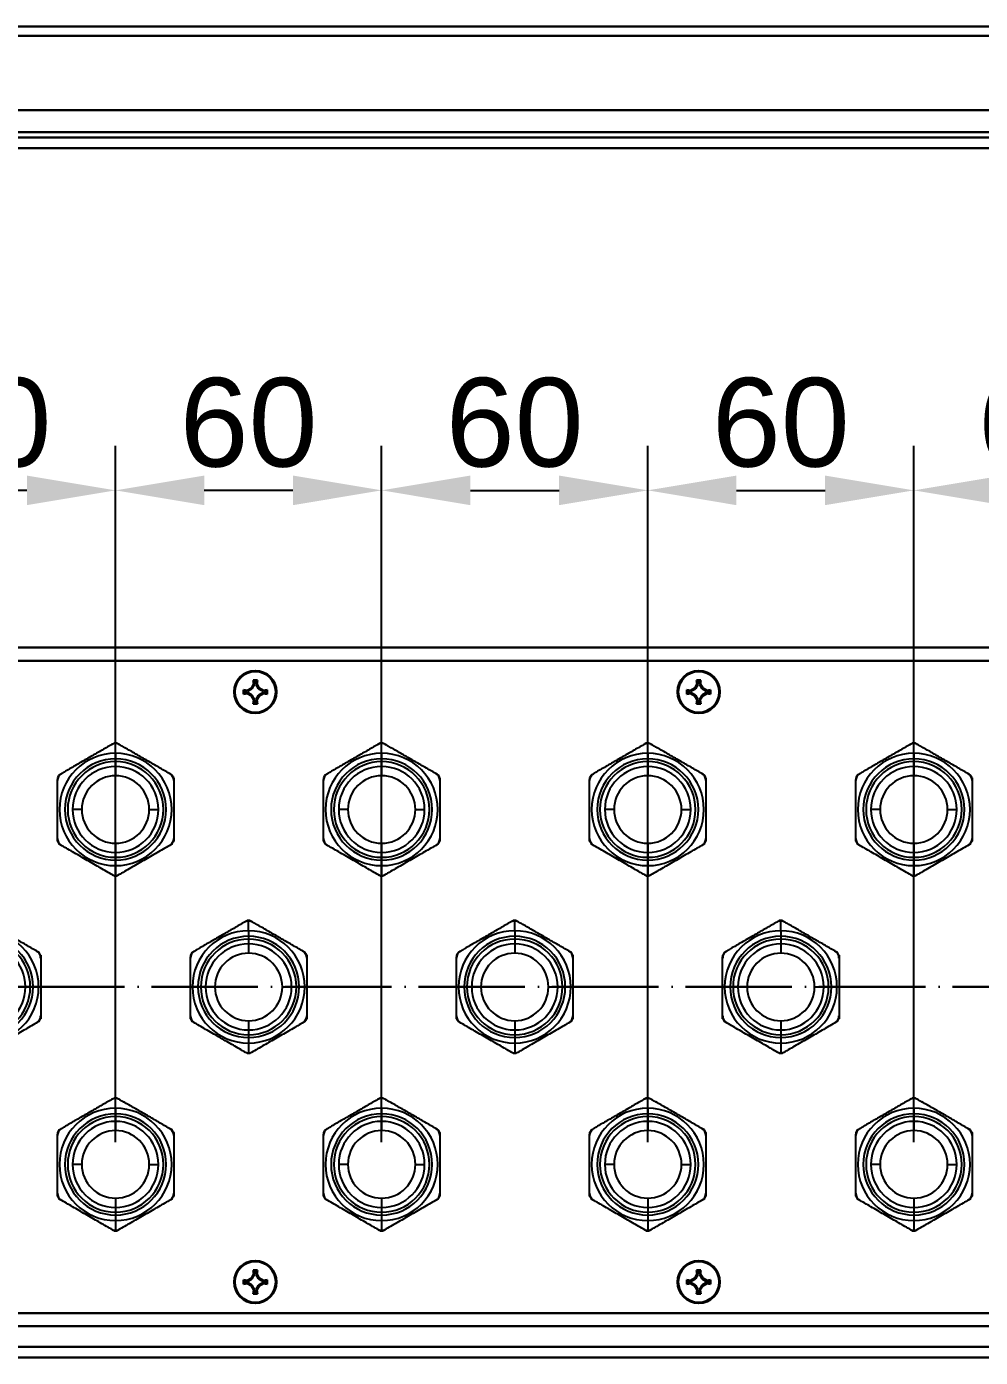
# Model space of a CAD drawing. Header units: millimetres. Extents: x 0 to 53000, y -591 to 24400.
# Drawn here: x 21021.9 to 21236.9, y 1923 to 2223 of the extents above; entities that cross this region are included whole.
import ezdxf

# ---------------------------------------------------------------- set-up
doc = ezdxf.new("R2010")
doc.units = ezdxf.units.MM
doc.linetypes.add('ACAD_ISO04W100', pattern=[30, 24, -3, 0, -3])
for name, color, linetype in [('MAIN-1', 7, 'Continuous'), ('MAIN-2', 7, 'Continuous'), ('размеры', 3, 'Continuous')]:
    doc.layers.add(name, color=color, linetype=linetype)
doc.layers.add('Осевые центральные', color=5, linetype='ACAD_ISO04W100', lineweight=30)
doc.layers.add('Основная', color=7, linetype='Continuous', lineweight=30)
doc.styles.get("Standard").update_dxf_attribs({"font": 'arial.ttf'})
doc.dimstyles.new('ISO2', dxfattribs={"dimtxt": 20, "dimasz": 20, "dimexe": 10, "dimexo": 5, "dimgap": 5, "dimtad": 1, "dimdec": 4, "dimdsep": 46, "dimlunit": 6, "dimtxsty": 'Standard', "dimcen": 20, "dimadec": 0, "dimazin": 0, "dimtfac": 1, "dimtdec": 4, "dimtmove": 0, "dimatfit": 3, "dimfxl": 1, "dimtolj": 1, "dimtzin": 0, "dimarcsym": 0})

# ---------------------------------------------------------------- blocks, each defined once
blk = doc.blocks.new('*U186')
at = {"layer": 'MAIN-1'}
for p, q in [((-5.26, 12.11), (-5.59, 11.92)), ((-4.94, 12.29), (-5.26, 12.11)), ((-4.62, 12.48), (-4.94, 12.29)), ((-4.3, 12.67), (-4.62, 12.48)), ((-3.98, 12.85), (-4.3, 12.67)), ((-3.66, 13.03), (-3.98, 12.85)), ((-3.35, 13.21), (-3.66, 13.03)), ((-3.04, 13.39), (-3.35, 13.21)), ((-2.73, 13.57), (-3.04, 13.39)), ((-2.43, 13.74), (-2.73, 13.57)), ((-2.12, 13.92), (-2.43, 13.74)), ((-1.82, 14.09), (-2.12, 13.92)), ((-1.52, 14.27), (-1.82, 14.09)), ((-1.22, 14.44), (-1.52, 14.27)), ((-0.93, 14.61), (-1.22, 14.44)), ((-0.64, 14.78), (-0.93, 14.61)), ((-0.35, 14.95), (-0.64, 14.78)), ((0, 12.66), (0, 14.95)), ((0, 12.66), (0, 7.61)), ((0.35, 14.95), (0.52, 14.85)), ((0.52, 14.85), (0.69, 14.75)), ((0.69, 14.75), (0.87, 14.65)), ((0.87, 14.65), (1.04, 14.54)), ((1.04, 14.54), (1.22, 14.44)), ((1.22, 14.44), (1.39, 14.34)), ((1.39, 14.34), (1.57, 14.24)), ((1.57, 14.24), (1.61, 14.22)), ((1.61, 14.22), (1.64, 14.2)), ((1.64, 14.2), (1.67, 14.18)), ((1.67, 14.18), (1.7, 14.16)), ((1.7, 14.16), (1.74, 14.14)), ((1.74, 14.14), (1.77, 14.12)), ((1.77, 14.12), (1.8, 14.11)), ((2.1, 13.93), (1.8, 14.11)), ((2.41, 13.75), (2.1, 13.93)), ((2.72, 13.58), (2.41, 13.75)), ((3.03, 13.4), (2.72, 13.58)), ((3.34, 13.22), (3.03, 13.4)), ((3.65, 13.04), (3.34, 13.22)), ((3.97, 12.86), (3.65, 13.04)), ((4.28, 12.67), (3.97, 12.86)), ((4.6, 12.49), (4.28, 12.67)), ((4.92, 12.3), (4.6, 12.49)), ((5.24, 12.12), (4.92, 12.3)), ((5.57, 11.93), (5.24, 12.12)), ((-10.4, 9.14), (-10.71, 8.96)), ((-10.09, 9.32), (-10.4, 9.14)), ((-9.78, 9.5), (-10.09, 9.32)), ((-9.47, 9.68), (-9.78, 9.5)), ((-9.15, 9.86), (-9.47, 9.68)), ((-8.83, 10.05), (-9.15, 9.86)), ((-8.51, 10.23), (-8.83, 10.05)), ((-8.19, 10.41), (-8.51, 10.23)), ((-7.87, 10.6), (-8.19, 10.41)), ((-7.55, 10.79), (-7.87, 10.6)), ((-7.22, 10.97), (-7.55, 10.79)), ((-6.9, 11.16), (-7.22, 10.97)), ((-6.57, 11.35), (-6.9, 11.16)), ((-6.24, 11.54), (-6.57, 11.35)), ((-5.92, 11.73), (-6.24, 11.54)), ((-5.59, 11.92), (-5.92, 11.73)), ((5.89, 11.74), (5.57, 11.93)), ((6.22, 11.56), (5.89, 11.74)), ((6.55, 11.37), (6.22, 11.56)), ((6.87, 11.18), (6.55, 11.37)), ((7.2, 10.99), (6.87, 11.18)), ((7.53, 10.8), (7.2, 10.99)), ((7.85, 10.61), (7.53, 10.8)), ((8.18, 10.42), (7.85, 10.61)), ((8.5, 10.24), (8.18, 10.42)), ((8.82, 10.05), (8.5, 10.24)), ((9.14, 9.87), (8.82, 10.05)), ((9.45, 9.69), (9.14, 9.87)), ((9.77, 9.51), (9.45, 9.69)), ((10.08, 9.33), (9.77, 9.51)), ((10.38, 9.15), (10.08, 9.33)), ((10.69, 8.97), (10.38, 9.15)), ((-13.12, 7.17), (-13.12, 7.12)), ((-13.12, 7.12), (-13.12, 7.06)), ((-13.12, 7.06), (-13.12, 7.01)), ((-13.12, 7.01), (-13.12, 6.95)), ((-13.12, 6.95), (-13.12, 6.9)), ((-13.12, 6.9), (-13.12, 6.84)), ((-13.12, 6.84), (-13.12, 6.78)), ((-13.12, 6.75), (-13.12, 6.78)), ((-13.12, 6.71), (-13.12, 6.75)), ((-13.12, 6.67), (-13.12, 6.71)), ((-13.12, 6.63), (-13.12, 6.67)), ((-13.12, 6.59), (-13.12, 6.63)), ((-13.12, 6.56), (-13.12, 6.59)), ((-13.12, 6.52), (-13.12, 6.56)), ((-13.12, 6.15), (-13.12, 6.52)), ((-13.12, 5.78), (-13.12, 6.15)), ((-12.77, 7.77), (-12.6, 7.87)), ((-12.6, 7.87), (-12.42, 7.97)), ((-12.42, 7.97), (-12.25, 8.07)), ((-12.25, 8.07), (-12.07, 8.17)), ((-12.07, 8.17), (-11.9, 8.28)), ((-11.9, 8.28), (-11.72, 8.38)), ((-11.72, 8.38), (-11.54, 8.48)), ((-11.54, 8.48), (-11.51, 8.5)), ((-11.51, 8.5), (-11.48, 8.52)), ((-11.48, 8.52), (-11.45, 8.54)), ((-11.45, 8.54), (-11.41, 8.56)), ((-11.41, 8.56), (-11.38, 8.58)), ((-11.38, 8.58), (-11.35, 8.59)), ((-11.35, 8.59), (-11.31, 8.61)), ((-11.01, 8.79), (-11.31, 8.61)), ((-10.71, 8.96), (-11.01, 8.79)), ((10.99, 8.8), (10.69, 8.97)), ((11.3, 8.62), (10.99, 8.8)), ((11.6, 8.45), (11.3, 8.62)), ((11.89, 8.28), (11.6, 8.45)), ((12.19, 8.11), (11.89, 8.28)), ((12.48, 7.94), (12.19, 8.11)), ((12.77, 7.77), (12.48, 7.94)), ((13.12, 7.17), (13.12, 6.81)), ((13.12, 6.81), (13.12, 6.44)), ((13.12, 6.44), (13.12, 6.07)), ((13.12, 6.07), (13.12, 5.7)), ((-13.12, 5.4), (-13.12, 5.78)), ((-13.12, 5.02), (-13.12, 5.4)), ((-13.12, 4.64), (-13.12, 5.02)), ((-13.12, 4.25), (-13.12, 4.64)), ((-13.12, 3.86), (-13.12, 4.25)), ((-13.12, 3.47), (-13.12, 3.86)), ((-13.12, 3.08), (-13.12, 3.47)), ((-13.12, 2.68), (-13.12, 3.08)), ((13.12, 5.7), (13.12, 5.32)), ((13.12, 5.32), (13.12, 4.94)), ((13.12, 4.94), (13.12, 4.56)), ((13.12, 4.56), (13.12, 4.17)), ((13.12, 4.17), (13.12, 3.79)), ((13.12, 3.79), (13.12, 3.39)), ((13.12, 3.39), (13.12, 3)), ((13.12, 3), (13.12, 2.6)), ((-13.12, 2.28), (-13.12, 2.68)), ((-13.12, 1.88), (-13.12, 2.28)), ((-13.12, 1.47), (-13.12, 1.88)), ((-13.12, 1.07), (-13.12, 1.47)), ((-13.12, 0.66), (-13.12, 1.07)), ((-13.12, 0.25), (-13.12, 0.66)), ((-13.12, -0.16), (-13.12, 0.25)), ((13.12, 2.6), (13.12, 2.2)), ((13.12, 2.2), (13.12, 1.8)), ((13.12, 1.8), (13.12, 1.39)), ((13.12, 1.39), (13.12, 0.98)), ((13.12, 0.98), (13.12, 0.57)), ((13.12, 0.57), (13.12, 0.16)), ((13.12, 0.16), (13.12, -0.25)), ((-13.12, -0.57), (-13.12, -0.16)), ((-13.12, -0.98), (-13.12, -0.57)), ((-13.12, -1.39), (-13.12, -0.98)), ((-13.12, -1.8), (-13.12, -1.39)), ((-13.12, -2.2), (-13.12, -1.8)), ((-13.12, -2.6), (-13.12, -2.2)), ((-13.12, -3), (-13.12, -2.6)), ((13.12, -0.25), (13.12, -0.66)), ((13.12, -0.66), (13.12, -1.07)), ((13.12, -1.07), (13.12, -1.47)), ((13.12, -1.47), (13.12, -1.88)), ((13.12, -1.88), (13.12, -2.28)), ((13.12, -2.28), (13.12, -2.68)), ((13.12, -2.68), (13.12, -3.08)), ((-13.12, -3.39), (-13.12, -3)), ((-13.12, -3.79), (-13.12, -3.39)), ((-13.12, -4.17), (-13.12, -3.79)), ((-13.12, -4.56), (-13.12, -4.17)), ((-13.12, -4.94), (-13.12, -4.56)), ((-13.12, -5.32), (-13.12, -4.94)), ((-13.12, -5.7), (-13.12, -5.32)), ((-13.12, -6.07), (-13.12, -5.7)), ((13.12, -3.08), (13.12, -3.47)), ((13.12, -3.47), (13.12, -3.86)), ((13.12, -3.86), (13.12, -4.25)), ((13.12, -4.25), (13.12, -4.64)), ((13.12, -4.64), (13.12, -5.02)), ((13.12, -5.02), (13.12, -5.4)), ((13.12, -5.4), (13.12, -5.78)), ((13.12, -5.78), (13.12, -6.15)), ((-13.12, -6.44), (-13.12, -6.07)), ((-13.12, -6.81), (-13.12, -6.44)), ((-13.12, -7.17), (-13.12, -6.81)), ((-12.44, -7.96), (-12.77, -7.77)), ((-12.11, -8.16), (-12.44, -7.96)), ((-11.77, -8.35), (-12.11, -8.16)), ((-11.43, -8.55), (-11.77, -8.35)), ((-11.08, -8.75), (-11.43, -8.55)), ((-10.74, -8.95), (-11.08, -8.75)), ((-10.39, -9.15), (-10.74, -8.95)), ((0, -7.61), (0, -12.66)), ((10.74, -8.95), (10.39, -9.15)), ((11.08, -8.75), (10.74, -8.95)), ((11.43, -8.55), (11.08, -8.75)), ((11.77, -8.35), (11.43, -8.55)), ((12.11, -8.16), (11.77, -8.35)), ((12.44, -7.96), (12.11, -8.16)), ((12.77, -7.77), (12.44, -7.96)), ((13.12, -6.15), (13.12, -6.52)), ((13.12, -6.52), (13.12, -6.56)), ((13.12, -6.56), (13.12, -6.59)), ((13.12, -6.59), (13.12, -6.63)), ((13.12, -6.63), (13.12, -6.67)), ((13.12, -6.67), (13.12, -6.71)), ((13.12, -6.71), (13.12, -6.75)), ((13.12, -6.75), (13.12, -6.78)), ((13.12, -6.78), (13.12, -6.84)), ((13.12, -6.84), (13.12, -6.9)), ((13.12, -6.9), (13.12, -6.95)), ((13.12, -6.95), (13.12, -7.01)), ((13.12, -7.01), (13.12, -7.06)), ((13.12, -7.06), (13.12, -7.12)), ((13.12, -7.12), (13.12, -7.17)), ((-10.03, -9.35), (-10.39, -9.15)), ((-9.68, -9.56), (-10.03, -9.35)), ((-9.32, -9.76), (-9.68, -9.56)), ((-8.96, -9.97), (-9.32, -9.76)), ((-8.6, -10.18), (-8.96, -9.97)), ((-8.23, -10.39), (-8.6, -10.18)), ((-7.86, -10.61), (-8.23, -10.39)), ((-7.49, -10.82), (-7.86, -10.61)), ((-7.12, -11.03), (-7.49, -10.82)), ((-6.75, -11.25), (-7.12, -11.03)), ((-6.37, -11.47), (-6.75, -11.25)), ((-6, -11.68), (-6.37, -11.47)), ((-5.62, -11.9), (-6, -11.68)), ((-5.25, -12.11), (-5.62, -11.9)), ((5.62, -11.9), (5.25, -12.11)), ((6, -11.68), (5.62, -11.9)), ((6.37, -11.47), (6, -11.68)), ((6.75, -11.25), (6.37, -11.47)), ((7.12, -11.03), (6.75, -11.25)), ((7.49, -10.82), (7.12, -11.03)), ((7.86, -10.61), (7.49, -10.82)), ((8.23, -10.39), (7.86, -10.61)), ((8.6, -10.18), (8.23, -10.39)), ((8.96, -9.97), (8.6, -10.18)), ((9.32, -9.76), (8.96, -9.97)), ((9.68, -9.56), (9.32, -9.76)), ((10.03, -9.35), (9.68, -9.56)), ((10.39, -9.15), (10.03, -9.35)), ((-4.89, -12.33), (-5.25, -12.11)), ((-4.52, -12.54), (-4.89, -12.33)), ((-4.16, -12.75), (-4.52, -12.54)), ((-3.8, -12.95), (-4.16, -12.75)), ((-3.44, -13.16), (-3.8, -12.95)), ((-3.08, -13.37), (-3.44, -13.16)), ((-2.73, -13.57), (-3.08, -13.37)), ((-2.38, -13.77), (-2.73, -13.57)), ((-2.03, -13.97), (-2.38, -13.77)), ((-1.69, -14.17), (-2.03, -13.97)), ((-1.35, -14.37), (-1.69, -14.17)), ((-1.01, -14.56), (-1.35, -14.37)), ((-0.68, -14.76), (-1.01, -14.56)), ((-0.35, -14.95), (-0.68, -14.76)), ((0, -12.66), (0, -14.95)), ((0.68, -14.76), (0.35, -14.95)), ((1.01, -14.56), (0.68, -14.76)), ((1.35, -14.37), (1.01, -14.56)), ((1.69, -14.17), (1.35, -14.37)), ((2.03, -13.97), (1.69, -14.17)), ((2.38, -13.77), (2.03, -13.97)), ((2.73, -13.57), (2.38, -13.77)), ((3.08, -13.37), (2.73, -13.57)), ((3.44, -13.16), (3.08, -13.37)), ((3.8, -12.95), (3.44, -13.16)), ((4.16, -12.75), (3.8, -12.95)), ((4.52, -12.54), (4.16, -12.75)), ((4.89, -12.33), (4.52, -12.54)), ((5.25, -12.11), (4.89, -12.33))]:
    blk.add_line(p, q, dxfattribs=at)
for radius, start, end in [(12.66, 90, 270), (14.95, 90, 91.3251), (14.95, 88.6749, 90), (12.66, 270, 90), (14.95, 148.6749, 151.325), (7.61, 90, 180), (7.61, 0, 90), (14.95, 28.675, 31.3251), (7.61, 180, 270), (7.61, 270, 0), (14.95, 208.6749, 211.3251), (14.95, 328.6749, 331.3251), (14.95, 268.6749, 270), (14.95, 270, 271.3251)]:
    blk.add_arc((0, 0), radius, start, end, dxfattribs=at)
at = {"layer": 'MAIN-2'}
for p, q in [((-0.91, 14.62), (-0.91, 14.62)), ((-0.35, 14.95), (-0.35, 14.95)), ((0, 12.66), (0, 12.66)), ((0.35, 14.95), (0.35, 14.95)), ((0.91, 14.62), (0.91, 14.62)), ((0, 11.41), (0, 11.41)), ((0, 10.78), (0, 10.78)), ((0, 9.69), (0, 9.69)), ((-13.12, 7.17), (-13.12, 7.17)), ((-13.12, 6.52), (-13.12, 6.52)), ((-12.77, 7.77), (-12.77, 7.77)), ((-12.2, 8.1), (-12.2, 8.1)), ((12.2, 8.1), (12.2, 8.1)), ((12.77, 7.77), (12.77, 7.77)), ((13.12, 7.17), (13.12, 7.17)), ((13.12, 6.52), (13.12, 6.52)), ((-7.61, 0), (-9.69, 0)), ((7.61, 0), (9.69, 0)), ((-13.12, -6.52), (-13.12, -6.52)), ((-13.12, -7.17), (-13.12, -7.17)), ((-12.77, -7.77), (-12.77, -7.77)), ((-12.2, -8.1), (-12.2, -8.1)), ((12.2, -8.1), (12.2, -8.1)), ((12.77, -7.77), (12.77, -7.77)), ((13.12, -6.52), (13.12, -6.52)), ((13.12, -7.17), (13.12, -7.17)), ((0, -9.69), (0, -9.69)), ((0, -10.78), (0, -10.78)), ((0, -11.41), (0, -11.41)), ((-0.91, -14.62), (-0.91, -14.62)), ((-0.35, -14.95), (-0.35, -14.95)), ((0, -12.66), (0, -12.66)), ((0.35, -14.95), (0.35, -14.95)), ((0.91, -14.62), (0.91, -14.62))]:
    blk.add_line(p, q, dxfattribs=at)
for centre, radius, start, end in [((0, 13.04), 1.82, 90, 120), ((0, 13.04), 1.82, 60, 90), ((0, 0), 11.41, 90, 270), ((0, 0), 10.78, 90, 270), ((0, 0), 9.69, 90, 180), ((0, 0), 11.41, 270, 90), ((0, 0), 10.78, 270, 90), ((0, 0), 9.69, 0, 90), ((-11.29, 6.52), 1.82, 120, 180), ((11.29, 6.52), 1.82, 0, 60), ((0, 0), 9.69, 180, 270), ((0, 0), 9.69, 270, 0), ((-11.29, -6.52), 1.82, 180, 240), ((11.29, -6.52), 1.82, 300, 0), ((0, -13.04), 1.82, 240, 270), ((0, -13.04), 1.82, 270, 300)]:
    blk.add_arc(centre, radius, start, end, dxfattribs=at)
blk = doc.blocks.new('*U185')
at = {"layer": 'Основная', "color": 0, "linetype": 'ByBlock', "lineweight": -2, "transparency": 16777216}
for p in [(180, 80), (240, 80), (300, 80), (360, 80), (180, 0), (240, 0), (300, 0), (360, 0)]:
    blk.add_blockref('*U186', p, dxfattribs=at)
blk = doc.blocks.new('*D198')
at = {"layer": 'Defpoints', "color": 0, "transparency": 16777216}
for p in [(21161.91, 2118.44), (21101.91, 1966.5), (21161.91, 1966.5)]:
    blk.add_point(p, dxfattribs=at)
at = {"layer": 'размеры', "color": 0, "lineweight": -2, "transparency": 16777216}
for p, q in [((21101.91, 1971.5), (21101.91, 2128.44)), ((21161.91, 1971.5), (21161.91, 2128.44)), ((21121.91, 2118.44), (21141.91, 2118.44))]:
    blk.add_line(p, q, dxfattribs=at)
at = {"layer": 'размеры', "color": 0, "transparency": 16777216}
for points in [[(21121.91, 2121.77), (21121.91, 2115.1), (21101.91, 2118.44)], [(21141.91, 2121.77), (21141.91, 2115.1), (21161.91, 2118.44)]]:
    blk.add_solid(points, dxfattribs=at)
at = {"layer": 'размеры', "color": 0, "transparency": 16777216, "insert": (21131.91, 2133.65), "char_height": 20, "attachment_point": 5}
blk.add_mtext('\\A1;60', dxfattribs=at)
blk = doc.blocks.new('*D244')
at = {"layer": 'Defpoints', "color": 0, "transparency": 16777216}
for p in [(21041.91, 2118.44), (21041.91, 1966.5), (21101.91, 1966.5)]:
    blk.add_point(p, dxfattribs=at)
at = {"layer": 'размеры', "color": 0, "lineweight": -2, "transparency": 16777216}
for p, q in [((21041.91, 1971.5), (21041.91, 2128.44)), ((21101.91, 1971.5), (21101.91, 2128.44)), ((21081.91, 2118.44), (21061.91, 2118.44))]:
    blk.add_line(p, q, dxfattribs=at)
at = {"layer": 'размеры', "color": 0, "transparency": 16777216}
for points in [[(21061.91, 2121.77), (21061.91, 2115.1), (21041.91, 2118.44)], [(21081.91, 2121.77), (21081.91, 2115.1), (21101.91, 2118.44)]]:
    blk.add_solid(points, dxfattribs=at)
at = {"layer": 'размеры', "color": 0, "transparency": 16777216, "insert": (21071.91, 2133.65), "char_height": 20, "attachment_point": 5}
blk.add_mtext('\\A1;60', dxfattribs=at)
blk = doc.blocks.new('*D245')
at = {"layer": 'Defpoints', "color": 0, "transparency": 16777216}
for p in [(20981.91, 2118.44), (21041.91, 2006.5), (20981.91, 1966.5)]:
    blk.add_point(p, dxfattribs=at)
at = {"layer": 'размеры', "color": 0, "lineweight": -2, "transparency": 16777216}
for p, q in [((20981.91, 1971.5), (20981.91, 2128.44)), ((21041.91, 2011.5), (21041.91, 2128.44)), ((21021.91, 2118.44), (21001.91, 2118.44))]:
    blk.add_line(p, q, dxfattribs=at)
at = {"layer": 'размеры', "color": 0, "transparency": 16777216}
for points in [[(21001.91, 2121.77), (21001.91, 2115.1), (20981.91, 2118.44)], [(21021.91, 2121.77), (21021.91, 2115.1), (21041.91, 2118.44)]]:
    blk.add_solid(points, dxfattribs=at)
at = {"layer": 'размеры', "color": 0, "transparency": 16777216, "insert": (21011.91, 2133.65), "char_height": 20, "attachment_point": 5}
blk.add_mtext('\\A1;60', dxfattribs=at)
blk = doc.blocks.new('*U188')
at = {"layer": 'MAIN-1'}
for p, q in [((-5.26, 12.11), (-5.59, 11.92)), ((-4.94, 12.29), (-5.26, 12.11)), ((-4.62, 12.48), (-4.94, 12.29)), ((-4.3, 12.67), (-4.62, 12.48)), ((-3.98, 12.85), (-4.3, 12.67)), ((-3.66, 13.03), (-3.98, 12.85)), ((-3.35, 13.21), (-3.66, 13.03)), ((-3.04, 13.39), (-3.35, 13.21)), ((-2.73, 13.57), (-3.04, 13.39)), ((-2.43, 13.74), (-2.73, 13.57)), ((-2.12, 13.92), (-2.43, 13.74)), ((-1.82, 14.09), (-2.12, 13.92)), ((-1.52, 14.27), (-1.82, 14.09)), ((-1.22, 14.44), (-1.52, 14.27)), ((-0.93, 14.61), (-1.22, 14.44)), ((-0.64, 14.78), (-0.93, 14.61)), ((-0.35, 14.95), (-0.64, 14.78)), ((0, 12.66), (0, 14.95)), ((0, 12.66), (0, 7.61)), ((0.35, 14.95), (0.52, 14.85)), ((0.52, 14.85), (0.69, 14.75)), ((0.69, 14.75), (0.87, 14.65)), ((0.87, 14.65), (1.04, 14.54)), ((1.04, 14.54), (1.22, 14.44)), ((1.22, 14.44), (1.39, 14.34)), ((1.39, 14.34), (1.57, 14.24)), ((1.57, 14.24), (1.61, 14.22)), ((1.61, 14.22), (1.64, 14.2)), ((1.64, 14.2), (1.67, 14.18)), ((1.67, 14.18), (1.7, 14.16)), ((1.7, 14.16), (1.74, 14.14)), ((1.74, 14.14), (1.77, 14.12)), ((1.77, 14.12), (1.8, 14.11)), ((2.1, 13.93), (1.8, 14.11)), ((2.41, 13.75), (2.1, 13.93)), ((2.72, 13.58), (2.41, 13.75)), ((3.03, 13.4), (2.72, 13.58)), ((3.34, 13.22), (3.03, 13.4)), ((3.65, 13.04), (3.34, 13.22)), ((3.97, 12.86), (3.65, 13.04)), ((4.28, 12.67), (3.97, 12.86)), ((4.6, 12.49), (4.28, 12.67)), ((4.92, 12.3), (4.6, 12.49)), ((5.24, 12.12), (4.92, 12.3)), ((5.57, 11.93), (5.24, 12.12)), ((-10.4, 9.14), (-10.71, 8.96)), ((-10.09, 9.32), (-10.4, 9.14)), ((-9.78, 9.5), (-10.09, 9.32)), ((-9.47, 9.68), (-9.78, 9.5)), ((-9.15, 9.86), (-9.47, 9.68)), ((-8.83, 10.05), (-9.15, 9.86)), ((-8.51, 10.23), (-8.83, 10.05)), ((-8.19, 10.41), (-8.51, 10.23)), ((-7.87, 10.6), (-8.19, 10.41)), ((-7.55, 10.79), (-7.87, 10.6)), ((-7.22, 10.97), (-7.55, 10.79)), ((-6.9, 11.16), (-7.22, 10.97)), ((-6.57, 11.35), (-6.9, 11.16)), ((-6.24, 11.54), (-6.57, 11.35)), ((-5.92, 11.73), (-6.24, 11.54)), ((-5.59, 11.92), (-5.92, 11.73)), ((5.89, 11.74), (5.57, 11.93)), ((6.22, 11.56), (5.89, 11.74)), ((6.55, 11.37), (6.22, 11.56)), ((6.87, 11.18), (6.55, 11.37)), ((7.2, 10.99), (6.87, 11.18)), ((7.53, 10.8), (7.2, 10.99)), ((7.85, 10.61), (7.53, 10.8)), ((8.18, 10.42), (7.85, 10.61)), ((8.5, 10.24), (8.18, 10.42)), ((8.82, 10.05), (8.5, 10.24)), ((9.14, 9.87), (8.82, 10.05)), ((9.45, 9.69), (9.14, 9.87)), ((9.77, 9.51), (9.45, 9.69)), ((10.08, 9.33), (9.77, 9.51)), ((10.38, 9.15), (10.08, 9.33)), ((10.69, 8.97), (10.38, 9.15)), ((-13.12, 7.17), (-13.12, 7.12)), ((-13.12, 7.12), (-13.12, 7.06)), ((-13.12, 7.06), (-13.12, 7.01)), ((-13.12, 7.01), (-13.12, 6.95)), ((-13.12, 6.95), (-13.12, 6.9)), ((-13.12, 6.9), (-13.12, 6.84)), ((-13.12, 6.84), (-13.12, 6.78)), ((-13.12, 6.75), (-13.12, 6.78)), ((-13.12, 6.71), (-13.12, 6.75)), ((-13.12, 6.67), (-13.12, 6.71)), ((-13.12, 6.63), (-13.12, 6.67)), ((-13.12, 6.59), (-13.12, 6.63)), ((-13.12, 6.56), (-13.12, 6.59)), ((-13.12, 6.52), (-13.12, 6.56)), ((-13.12, 6.15), (-13.12, 6.52)), ((-13.12, 5.78), (-13.12, 6.15)), ((-12.77, 7.77), (-12.6, 7.87)), ((-12.6, 7.87), (-12.42, 7.97)), ((-12.42, 7.97), (-12.25, 8.07)), ((-12.25, 8.07), (-12.07, 8.17)), ((-12.07, 8.17), (-11.9, 8.28)), ((-11.9, 8.28), (-11.72, 8.38)), ((-11.72, 8.38), (-11.54, 8.48)), ((-11.54, 8.48), (-11.51, 8.5)), ((-11.51, 8.5), (-11.48, 8.52)), ((-11.48, 8.52), (-11.45, 8.54)), ((-11.45, 8.54), (-11.41, 8.56)), ((-11.41, 8.56), (-11.38, 8.58)), ((-11.38, 8.58), (-11.35, 8.59)), ((-11.35, 8.59), (-11.31, 8.61)), ((-11.01, 8.79), (-11.31, 8.61)), ((-10.71, 8.96), (-11.01, 8.79)), ((10.99, 8.8), (10.69, 8.97)), ((11.3, 8.62), (10.99, 8.8)), ((11.6, 8.45), (11.3, 8.62)), ((11.89, 8.28), (11.6, 8.45)), ((12.19, 8.11), (11.89, 8.28)), ((12.48, 7.94), (12.19, 8.11)), ((12.77, 7.77), (12.48, 7.94)), ((13.12, 7.17), (13.12, 6.81)), ((13.12, 6.81), (13.12, 6.44)), ((13.12, 6.44), (13.12, 6.07)), ((13.12, 6.07), (13.12, 5.7)), ((-13.12, 5.4), (-13.12, 5.78)), ((-13.12, 5.02), (-13.12, 5.4)), ((-13.12, 4.64), (-13.12, 5.02)), ((-13.12, 4.25), (-13.12, 4.64)), ((-13.12, 3.86), (-13.12, 4.25)), ((-13.12, 3.47), (-13.12, 3.86)), ((-13.12, 3.08), (-13.12, 3.47)), ((-13.12, 2.68), (-13.12, 3.08)), ((13.12, 5.7), (13.12, 5.32)), ((13.12, 5.32), (13.12, 4.94)), ((13.12, 4.94), (13.12, 4.56)), ((13.12, 4.56), (13.12, 4.17)), ((13.12, 4.17), (13.12, 3.79)), ((13.12, 3.79), (13.12, 3.39)), ((13.12, 3.39), (13.12, 3)), ((13.12, 3), (13.12, 2.6)), ((-13.12, 2.28), (-13.12, 2.68)), ((-13.12, 1.88), (-13.12, 2.28)), ((-13.12, 1.47), (-13.12, 1.88)), ((-13.12, 1.07), (-13.12, 1.47)), ((-13.12, 0.66), (-13.12, 1.07)), ((-13.12, 0.25), (-13.12, 0.66)), ((-13.12, -0.16), (-13.12, 0.25)), ((13.12, 2.6), (13.12, 2.2)), ((13.12, 2.2), (13.12, 1.8)), ((13.12, 1.8), (13.12, 1.39)), ((13.12, 1.39), (13.12, 0.98)), ((13.12, 0.98), (13.12, 0.57)), ((13.12, 0.57), (13.12, 0.16)), ((13.12, 0.16), (13.12, -0.25)), ((-13.12, -0.57), (-13.12, -0.16)), ((-13.12, -0.98), (-13.12, -0.57)), ((-13.12, -1.39), (-13.12, -0.98)), ((-13.12, -1.8), (-13.12, -1.39)), ((-13.12, -2.2), (-13.12, -1.8)), ((-13.12, -2.6), (-13.12, -2.2)), ((-13.12, -3), (-13.12, -2.6)), ((13.12, -0.25), (13.12, -0.66)), ((13.12, -0.66), (13.12, -1.07)), ((13.12, -1.07), (13.12, -1.47)), ((13.12, -1.47), (13.12, -1.88)), ((13.12, -1.88), (13.12, -2.28)), ((13.12, -2.28), (13.12, -2.68)), ((13.12, -2.68), (13.12, -3.08)), ((-13.12, -3.39), (-13.12, -3)), ((-13.12, -3.79), (-13.12, -3.39)), ((-13.12, -4.17), (-13.12, -3.79)), ((-13.12, -4.56), (-13.12, -4.17)), ((-13.12, -4.94), (-13.12, -4.56)), ((-13.12, -5.32), (-13.12, -4.94)), ((-13.12, -5.7), (-13.12, -5.32)), ((-13.12, -6.07), (-13.12, -5.7)), ((13.12, -3.08), (13.12, -3.47)), ((13.12, -3.47), (13.12, -3.86)), ((13.12, -3.86), (13.12, -4.25)), ((13.12, -4.25), (13.12, -4.64)), ((13.12, -4.64), (13.12, -5.02)), ((13.12, -5.02), (13.12, -5.4)), ((13.12, -5.4), (13.12, -5.78)), ((13.12, -5.78), (13.12, -6.15)), ((-13.12, -6.44), (-13.12, -6.07)), ((-13.12, -6.81), (-13.12, -6.44)), ((-13.12, -7.17), (-13.12, -6.81)), ((-12.44, -7.96), (-12.77, -7.77)), ((-12.11, -8.16), (-12.44, -7.96)), ((-11.77, -8.35), (-12.11, -8.16)), ((-11.43, -8.55), (-11.77, -8.35)), ((-11.08, -8.75), (-11.43, -8.55)), ((-10.74, -8.95), (-11.08, -8.75)), ((-10.39, -9.15), (-10.74, -8.95)), ((0, -7.61), (0, -12.66)), ((10.74, -8.95), (10.39, -9.15)), ((11.08, -8.75), (10.74, -8.95)), ((11.43, -8.55), (11.08, -8.75)), ((11.77, -8.35), (11.43, -8.55)), ((12.11, -8.16), (11.77, -8.35)), ((12.44, -7.96), (12.11, -8.16)), ((12.77, -7.77), (12.44, -7.96)), ((13.12, -6.15), (13.12, -6.52)), ((13.12, -6.52), (13.12, -6.56)), ((13.12, -6.56), (13.12, -6.59)), ((13.12, -6.59), (13.12, -6.63)), ((13.12, -6.63), (13.12, -6.67)), ((13.12, -6.67), (13.12, -6.71)), ((13.12, -6.71), (13.12, -6.75)), ((13.12, -6.75), (13.12, -6.78)), ((13.12, -6.78), (13.12, -6.84)), ((13.12, -6.84), (13.12, -6.9)), ((13.12, -6.9), (13.12, -6.95)), ((13.12, -6.95), (13.12, -7.01)), ((13.12, -7.01), (13.12, -7.06)), ((13.12, -7.06), (13.12, -7.12)), ((13.12, -7.12), (13.12, -7.17)), ((-10.03, -9.35), (-10.39, -9.15)), ((-9.68, -9.56), (-10.03, -9.35)), ((-9.32, -9.76), (-9.68, -9.56)), ((-8.96, -9.97), (-9.32, -9.76)), ((-8.6, -10.18), (-8.96, -9.97)), ((-8.23, -10.39), (-8.6, -10.18)), ((-7.86, -10.61), (-8.23, -10.39)), ((-7.49, -10.82), (-7.86, -10.61)), ((-7.12, -11.03), (-7.49, -10.82)), ((-6.75, -11.25), (-7.12, -11.03)), ((-6.37, -11.47), (-6.75, -11.25)), ((-6, -11.68), (-6.37, -11.47)), ((-5.62, -11.9), (-6, -11.68)), ((-5.25, -12.11), (-5.62, -11.9)), ((5.62, -11.9), (5.25, -12.11)), ((6, -11.68), (5.62, -11.9)), ((6.37, -11.47), (6, -11.68)), ((6.75, -11.25), (6.37, -11.47)), ((7.12, -11.03), (6.75, -11.25)), ((7.49, -10.82), (7.12, -11.03)), ((7.86, -10.61), (7.49, -10.82)), ((8.23, -10.39), (7.86, -10.61)), ((8.6, -10.18), (8.23, -10.39)), ((8.96, -9.97), (8.6, -10.18)), ((9.32, -9.76), (8.96, -9.97)), ((9.68, -9.56), (9.32, -9.76)), ((10.03, -9.35), (9.68, -9.56)), ((10.39, -9.15), (10.03, -9.35)), ((-4.89, -12.33), (-5.25, -12.11)), ((-4.52, -12.54), (-4.89, -12.33)), ((-4.16, -12.75), (-4.52, -12.54)), ((-3.8, -12.95), (-4.16, -12.75)), ((-3.44, -13.16), (-3.8, -12.95)), ((-3.08, -13.37), (-3.44, -13.16)), ((-2.73, -13.57), (-3.08, -13.37)), ((-2.38, -13.77), (-2.73, -13.57)), ((-2.03, -13.97), (-2.38, -13.77)), ((-1.69, -14.17), (-2.03, -13.97)), ((-1.35, -14.37), (-1.69, -14.17)), ((-1.01, -14.56), (-1.35, -14.37)), ((-0.68, -14.76), (-1.01, -14.56)), ((-0.35, -14.95), (-0.68, -14.76)), ((0, -12.66), (0, -14.95)), ((0.68, -14.76), (0.35, -14.95)), ((1.01, -14.56), (0.68, -14.76)), ((1.35, -14.37), (1.01, -14.56)), ((1.69, -14.17), (1.35, -14.37)), ((2.03, -13.97), (1.69, -14.17)), ((2.38, -13.77), (2.03, -13.97)), ((2.73, -13.57), (2.38, -13.77)), ((3.08, -13.37), (2.73, -13.57)), ((3.44, -13.16), (3.08, -13.37)), ((3.8, -12.95), (3.44, -13.16)), ((4.16, -12.75), (3.8, -12.95)), ((4.52, -12.54), (4.16, -12.75)), ((4.89, -12.33), (4.52, -12.54)), ((5.25, -12.11), (4.89, -12.33))]:
    blk.add_line(p, q, dxfattribs=at)
for radius, start, end in [(12.66, 90, 270), (14.95, 90, 91.3251), (14.95, 88.6749, 90), (12.66, 270, 90), (14.95, 148.6749, 151.325), (7.61, 90, 180), (7.61, 0, 90), (14.95, 28.675, 31.3251), (7.61, 180, 270), (7.61, 270, 0), (14.95, 208.6749, 211.3251), (14.95, 328.6749, 331.3251), (14.95, 268.6749, 270), (14.95, 270, 271.3251)]:
    blk.add_arc((0, 0), radius, start, end, dxfattribs=at)
at = {"layer": 'MAIN-2'}
for p, q in [((-0.91, 14.62), (-0.91, 14.62)), ((-0.35, 14.95), (-0.35, 14.95)), ((0, 12.66), (0, 12.66)), ((0.35, 14.95), (0.35, 14.95)), ((0.91, 14.62), (0.91, 14.62)), ((0, 11.41), (0, 11.41)), ((0, 10.78), (0, 10.78)), ((0, 9.69), (0, 9.69)), ((-13.12, 7.17), (-13.12, 7.17)), ((-13.12, 6.52), (-13.12, 6.52)), ((-12.77, 7.77), (-12.77, 7.77)), ((-12.2, 8.1), (-12.2, 8.1)), ((12.2, 8.1), (12.2, 8.1)), ((12.77, 7.77), (12.77, 7.77)), ((13.12, 7.17), (13.12, 7.17)), ((13.12, 6.52), (13.12, 6.52)), ((-7.61, 0), (-9.69, 0)), ((7.61, 0), (9.69, 0)), ((-13.12, -6.52), (-13.12, -6.52)), ((-13.12, -7.17), (-13.12, -7.17)), ((-12.77, -7.77), (-12.77, -7.77)), ((-12.2, -8.1), (-12.2, -8.1)), ((12.2, -8.1), (12.2, -8.1)), ((12.77, -7.77), (12.77, -7.77)), ((13.12, -6.52), (13.12, -6.52)), ((13.12, -7.17), (13.12, -7.17)), ((0, -9.69), (0, -9.69)), ((0, -10.78), (0, -10.78)), ((0, -11.41), (0, -11.41)), ((-0.91, -14.62), (-0.91, -14.62)), ((-0.35, -14.95), (-0.35, -14.95)), ((0, -12.66), (0, -12.66)), ((0.35, -14.95), (0.35, -14.95)), ((0.91, -14.62), (0.91, -14.62))]:
    blk.add_line(p, q, dxfattribs=at)
for centre, radius, start, end in [((0, 13.04), 1.82, 90, 120), ((0, 13.04), 1.82, 60, 90), ((0, 0), 11.41, 90, 270), ((0, 0), 10.78, 90, 270), ((0, 0), 9.69, 90, 180), ((0, 0), 11.41, 270, 90), ((0, 0), 10.78, 270, 90), ((0, 0), 9.69, 0, 90), ((-11.29, 6.52), 1.82, 120, 180), ((11.29, 6.52), 1.82, 0, 60), ((0, 0), 9.69, 180, 270), ((0, 0), 9.69, 270, 0), ((-11.29, -6.52), 1.82, 180, 240), ((11.29, -6.52), 1.82, 300, 0), ((0, -13.04), 1.82, 240, 270), ((0, -13.04), 1.82, 270, 300)]:
    blk.add_arc(centre, radius, start, end, dxfattribs=at)
blk = doc.blocks.new('*U187')
at = {"layer": 'Основная', "color": 0, "linetype": 'ByBlock', "lineweight": -2, "transparency": 16777216}
for p in [(180, 0), (240, 0), (300, 0), (360, 0)]:
    blk.add_blockref('*U188', p, dxfattribs=at)
blk = doc.blocks.new('*D259')
at = {"layer": 'Defpoints', "color": 0, "transparency": 16777216}
for p in [(21221.91, 2118.44), (21161.91, 1966.5), (21221.91, 1966.5)]:
    blk.add_point(p, dxfattribs=at)
at = {"layer": 'размеры', "color": 0, "lineweight": -2, "transparency": 16777216}
for p, q in [((21161.91, 1971.5), (21161.91, 2128.44)), ((21221.91, 1971.5), (21221.91, 2128.44)), ((21181.91, 2118.44), (21201.91, 2118.44))]:
    blk.add_line(p, q, dxfattribs=at)
at = {"layer": 'размеры', "color": 0, "transparency": 16777216}
for points in [[(21181.91, 2121.77), (21181.91, 2115.1), (21161.91, 2118.44)], [(21201.91, 2121.77), (21201.91, 2115.1), (21221.91, 2118.44)]]:
    blk.add_solid(points, dxfattribs=at)
at = {"layer": 'размеры', "color": 0, "transparency": 16777216, "insert": (21191.91, 2133.65), "char_height": 20, "attachment_point": 5}
blk.add_mtext('\\A1;60', dxfattribs=at)
blk = doc.blocks.new('*D260')
at = {"layer": 'Defpoints', "color": 0, "transparency": 16777216}
for p in [(21281.91, 2118.44), (21221.91, 1966.5), (21281.91, 1966.5)]:
    blk.add_point(p, dxfattribs=at)
at = {"layer": 'размеры', "color": 0, "lineweight": -2, "transparency": 16777216}
for p, q in [((21221.91, 1971.5), (21221.91, 2128.44)), ((21281.91, 1971.5), (21281.91, 2128.44)), ((21241.91, 2118.44), (21261.91, 2118.44))]:
    blk.add_line(p, q, dxfattribs=at)
at = {"layer": 'размеры', "color": 0, "transparency": 16777216}
for points in [[(21241.91, 2121.77), (21241.91, 2115.1), (21221.91, 2118.44)], [(21261.91, 2121.77), (21261.91, 2115.1), (21281.91, 2118.44)]]:
    blk.add_solid(points, dxfattribs=at)
at = {"layer": 'размеры', "color": 0, "transparency": 16777216, "insert": (21251.91, 2133.65), "char_height": 20, "attachment_point": 5}
blk.add_mtext('\\A1;60', dxfattribs=at)

msp = doc.modelspace()

# ---------------------------------------------------------------- linework, layer by layer
at = {"layer": 'Осевые центральные'}
msp.add_line((21344.91086, 2006.50331), (20801.91088, 2006.50331), dxfattribs=at)
at = {"layer": 'Основная', "linetype": 'Continuous'}
for p, q in [((21367.93817, 2222.96807), (20775.13817, 2222.96807)), ((20775.13817, 2220.86806), (21367.93817, 2220.86806)), ((20785.33817, 2204.16806), (21357.73817, 2204.16806)), ((20796.23515, 2199.20331), (21350.5866, 2199.20331)), ((21370.37448, 2198.00332), (20776.44727, 2198.00332)), ((21370.71088, 2195.60332), (20777.11088, 2195.60332)), ((21326.41086, 2083.00332), (20820.41088, 2083.00332)), ((20822.41089, 2080.00332), (21324.41086, 2080.00332)), ((21070.75216, 2073.49296), (21071.61411, 2073.34362)), ((21070.75216, 2072.51367), (21070.75216, 2073.49296)), ((21070.92108, 2073.2869), (21070.75216, 2073.49296)), ((21071.64735, 2073.14165), (21070.92108, 2073.2869)), ((21070.92108, 2073.2869), (21070.92108, 2072.71973)), ((21070.92108, 2072.71973), (21071.64735, 2072.86498)), ((21071.61411, 2073.34362), (21072.53011, 2073.88408)), ((21071.64735, 2073.14165), (21071.61411, 2073.34362)), ((21071.61411, 2072.66301), (21071.64735, 2072.86498)), ((21072.67768, 2073.73651), (21071.64735, 2073.14165)), ((21071.64735, 2072.86498), (21072.67768, 2072.27012)), ((21072.53011, 2073.88408), (21073.07056, 2074.80007)), ((21072.67768, 2073.73651), (21072.53011, 2073.88408)), ((21073.27254, 2074.76684), (21072.67768, 2073.73651)), ((21072.92123, 2075.66203), (21073.41087, 2075.66337)), ((21073.07056, 2074.80007), (21072.92123, 2075.66203)), ((21073.12729, 2075.49311), (21072.92123, 2075.66203)), ((21073.27254, 2074.76684), (21073.07056, 2074.80007)), ((21073.12729, 2075.49311), (21073.27254, 2074.76684)), ((21073.69446, 2075.49311), (21073.12729, 2075.49311)), ((21073.41087, 2075.66337), (21073.90052, 2075.66203)), ((21073.54921, 2074.76684), (21073.69446, 2075.49311)), ((21073.54921, 2074.76684), (21073.75118, 2074.80007)), ((21074.14407, 2073.73651), (21073.54921, 2074.76684)), ((21073.69446, 2075.49311), (21073.90052, 2075.66203)), ((21073.90052, 2075.66203), (21073.75118, 2074.80007)), ((21073.75118, 2074.80007), (21074.29164, 2073.88408)), ((21074.29164, 2073.88408), (21074.14407, 2073.73651)), ((21075.17439, 2073.14165), (21074.14407, 2073.73651)), ((21074.14407, 2072.27012), (21075.17439, 2072.86498)), ((21074.29164, 2073.88408), (21075.20763, 2073.34362)), ((21075.20763, 2073.34362), (21075.17439, 2073.14165)), ((21075.90066, 2073.2869), (21075.17439, 2073.14165)), ((21075.17439, 2072.86498), (21075.20763, 2072.66301)), ((21075.17439, 2072.86498), (21075.90066, 2072.71973)), ((21075.20763, 2073.34362), (21076.06959, 2073.49296)), ((21076.06959, 2073.49296), (21075.90066, 2073.2869)), ((21075.90066, 2072.71973), (21075.90066, 2073.2869)), ((21076.06959, 2073.49296), (21076.06959, 2072.51367)), ((21170.75216, 2073.49296), (21171.61411, 2073.34362)), ((21170.75216, 2072.51367), (21170.75216, 2073.49296)), ((21170.92108, 2073.2869), (21170.75216, 2073.49296)), ((21171.64735, 2073.14165), (21170.92108, 2073.2869)), ((21170.92108, 2073.2869), (21170.92108, 2072.71973)), ((21170.92108, 2072.71973), (21171.64735, 2072.86498)), ((21171.61411, 2073.34362), (21172.5301, 2073.88408)), ((21171.64735, 2073.14165), (21171.61411, 2073.34362)), ((21171.61411, 2072.66301), (21171.64735, 2072.86498)), ((21172.67768, 2073.73651), (21171.64735, 2073.14165)), ((21171.64735, 2072.86498), (21172.67768, 2072.27012)), ((21172.5301, 2073.88408), (21173.07056, 2074.80007)), ((21172.67768, 2073.73651), (21172.5301, 2073.88408)), ((21173.27254, 2074.76684), (21172.67768, 2073.73651)), ((21172.92123, 2075.66203), (21173.41087, 2075.66337)), ((21173.07056, 2074.80007), (21172.92123, 2075.66203)), ((21173.12728, 2075.49311), (21172.92123, 2075.66203)), ((21173.27254, 2074.76684), (21173.07056, 2074.80007)), ((21173.12728, 2075.49311), (21173.27254, 2074.76684)), ((21173.69446, 2075.49311), (21173.12728, 2075.49311)), ((21173.41087, 2075.66337), (21173.90052, 2075.66203)), ((21173.54921, 2074.76684), (21173.69446, 2075.49311)), ((21173.54921, 2074.76684), (21173.75118, 2074.80007)), ((21174.14406, 2073.73651), (21173.54921, 2074.76684)), ((21173.69446, 2075.49311), (21173.90052, 2075.66203)), ((21173.90052, 2075.66203), (21173.75118, 2074.80007)), ((21173.75118, 2074.80007), (21174.29164, 2073.88408)), ((21174.29164, 2073.88408), (21174.14406, 2073.73651)), ((21175.1744, 2073.14165), (21174.14406, 2073.73651)), ((21174.14406, 2072.27012), (21175.1744, 2072.86498)), ((21174.29164, 2073.88408), (21175.20763, 2073.34362)), ((21175.20763, 2073.34362), (21175.1744, 2073.14165)), ((21175.90066, 2073.2869), (21175.1744, 2073.14165)), ((21175.1744, 2072.86498), (21175.20763, 2072.66301)), ((21175.1744, 2072.86498), (21175.90066, 2072.71973)), ((21175.20763, 2073.34362), (21176.06959, 2073.49296)), ((21176.06959, 2073.49296), (21175.90066, 2073.2869)), ((21175.90066, 2072.71973), (21175.90066, 2073.2869)), ((21176.06959, 2073.49296), (21176.06959, 2072.51367)), ((21070.75216, 2072.51367), (21070.92108, 2072.71973)), ((21071.61411, 2072.66301), (21070.75216, 2072.51367)), ((21072.53011, 2072.12255), (21071.61411, 2072.66301)), ((21072.53011, 2072.12255), (21072.67768, 2072.27012)), ((21073.07056, 2071.20656), (21072.53011, 2072.12255)), ((21072.67768, 2072.27012), (21073.27254, 2071.23979)), ((21072.92123, 2070.3446), (21073.07056, 2071.20656)), ((21073.12729, 2070.51352), (21072.92123, 2070.3446)), ((21073.41087, 2070.34326), (21072.92123, 2070.3446)), ((21073.27254, 2071.23979), (21073.07056, 2071.20656)), ((21073.27254, 2071.23979), (21073.12729, 2070.51352)), ((21073.12729, 2070.51352), (21073.69446, 2070.51352)), ((21073.90052, 2070.3446), (21073.41087, 2070.34326)), ((21073.54921, 2071.23979), (21074.14407, 2072.27012)), ((21073.54921, 2071.23979), (21073.75118, 2071.20656)), ((21073.69446, 2070.51352), (21073.54921, 2071.23979)), ((21073.90052, 2070.3446), (21073.69446, 2070.51352)), ((21074.29164, 2072.12255), (21073.75118, 2071.20656)), ((21073.75118, 2071.20656), (21073.90052, 2070.3446)), ((21074.14407, 2072.27012), (21074.29164, 2072.12255)), ((21075.20763, 2072.66301), (21074.29164, 2072.12255)), ((21076.06959, 2072.51367), (21075.20763, 2072.66301)), ((21075.90066, 2072.71973), (21076.06959, 2072.51367)), ((21170.75216, 2072.51367), (21170.92108, 2072.71973)), ((21171.61411, 2072.66301), (21170.75216, 2072.51367)), ((21172.5301, 2072.12255), (21171.61411, 2072.66301)), ((21172.5301, 2072.12255), (21172.67768, 2072.27012)), ((21173.07056, 2071.20656), (21172.5301, 2072.12255)), ((21172.67768, 2072.27012), (21173.27254, 2071.23979)), ((21172.92123, 2070.3446), (21173.07056, 2071.20656)), ((21173.12728, 2070.51352), (21172.92123, 2070.3446)), ((21173.41087, 2070.34326), (21172.92123, 2070.3446)), ((21173.27254, 2071.23979), (21173.07056, 2071.20656)), ((21173.27254, 2071.23979), (21173.12728, 2070.51352)), ((21173.12728, 2070.51352), (21173.69446, 2070.51352)), ((21173.90052, 2070.3446), (21173.41087, 2070.34326)), ((21173.54921, 2071.23979), (21174.14406, 2072.27012)), ((21173.54921, 2071.23979), (21173.75118, 2071.20656)), ((21173.69446, 2070.51352), (21173.54921, 2071.23979)), ((21173.90052, 2070.3446), (21173.69446, 2070.51352)), ((21174.29164, 2072.12255), (21173.75118, 2071.20656)), ((21173.75118, 2071.20656), (21173.90052, 2070.3446)), ((21174.14406, 2072.27012), (21174.29164, 2072.12255)), ((21175.20763, 2072.66301), (21174.29164, 2072.12255)), ((21176.06959, 2072.51367), (21175.20763, 2072.66301)), ((21175.90066, 2072.71973), (21176.06959, 2072.51367)), ((21071.61411, 1940.34362), (21072.53011, 1940.88408)), ((21072.53011, 1940.88408), (21073.07056, 1941.80008)), ((21072.67768, 1940.73651), (21072.53011, 1940.88408)), ((21073.27254, 1941.76684), (21072.67768, 1940.73651)), ((21072.92123, 1942.66203), (21073.41087, 1942.66337)), ((21073.07056, 1941.80008), (21072.92123, 1942.66203)), ((21073.12729, 1942.49311), (21072.92123, 1942.66203)), ((21073.27254, 1941.76684), (21073.07056, 1941.80008)), ((21073.12729, 1942.49311), (21073.27254, 1941.76684)), ((21073.69446, 1942.49311), (21073.12729, 1942.49311)), ((21073.41087, 1942.66337), (21073.90052, 1942.66203)), ((21073.54921, 1941.76684), (21073.69446, 1942.49311)), ((21073.54921, 1941.76684), (21073.75118, 1941.80008)), ((21074.14407, 1940.73651), (21073.54921, 1941.76684)), ((21073.69446, 1942.49311), (21073.90052, 1942.66203)), ((21073.90052, 1942.66203), (21073.75118, 1941.80008)), ((21073.75118, 1941.80008), (21074.29164, 1940.88408)), ((21074.29164, 1940.88408), (21074.14407, 1940.73651)), ((21074.29164, 1940.88408), (21075.20763, 1940.34362)), ((21171.61411, 1940.34362), (21172.5301, 1940.88408)), ((21172.5301, 1940.88408), (21173.07056, 1941.80008)), ((21172.67768, 1940.73651), (21172.5301, 1940.88408)), ((21173.27254, 1941.76684), (21172.67768, 1940.73651)), ((21172.92123, 1942.66203), (21173.41087, 1942.66337)), ((21173.07056, 1941.80008), (21172.92123, 1942.66203)), ((21173.12728, 1942.49311), (21172.92123, 1942.66203)), ((21173.27254, 1941.76684), (21173.07056, 1941.80008)), ((21173.12728, 1942.49311), (21173.27254, 1941.76684)), ((21173.69446, 1942.49311), (21173.12728, 1942.49311)), ((21173.41087, 1942.66337), (21173.90052, 1942.66203)), ((21173.54921, 1941.76684), (21173.69446, 1942.49311)), ((21173.54921, 1941.76684), (21173.75118, 1941.80008)), ((21174.14406, 1940.73651), (21173.54921, 1941.76684)), ((21173.69446, 1942.49311), (21173.90052, 1942.66203)), ((21173.90052, 1942.66203), (21173.75118, 1941.80008)), ((21173.75118, 1941.80008), (21174.29164, 1940.88408)), ((21174.29164, 1940.88408), (21174.14406, 1940.73651)), ((21174.29164, 1940.88408), (21175.20763, 1940.34362)), ((21070.75216, 1940.49296), (21071.61411, 1940.34362)), ((21070.75216, 1939.51367), (21070.75216, 1940.49296)), ((21070.92108, 1940.2869), (21070.75216, 1940.49296)), ((21070.75216, 1939.51367), (21070.92108, 1939.71973)), ((21071.61411, 1939.663), (21070.75216, 1939.51367)), ((21071.64735, 1940.14165), (21070.92108, 1940.2869)), ((21070.92108, 1940.2869), (21070.92108, 1939.71973)), ((21070.92108, 1939.71973), (21071.64735, 1939.86498)), ((21071.64735, 1940.14165), (21071.61411, 1940.34362)), ((21071.61411, 1939.663), (21071.64735, 1939.86498)), ((21072.53011, 1939.12255), (21071.61411, 1939.663)), ((21072.67768, 1940.73651), (21071.64735, 1940.14165)), ((21071.64735, 1939.86498), (21072.67768, 1939.27012)), ((21072.53011, 1939.12255), (21072.67768, 1939.27012)), ((21073.07056, 1938.20656), (21072.53011, 1939.12255)), ((21072.67768, 1939.27012), (21073.27254, 1938.23979)), ((21072.92123, 1937.3446), (21073.07056, 1938.20656)), ((21073.27254, 1938.23979), (21073.07056, 1938.20656)), ((21073.27254, 1938.23979), (21073.12729, 1937.51353)), ((21073.54921, 1938.23979), (21074.14407, 1939.27012)), ((21073.54921, 1938.23979), (21073.75118, 1938.20656)), ((21073.69446, 1937.51353), (21073.54921, 1938.23979)), ((21074.29164, 1939.12255), (21073.75118, 1938.20656)), ((21073.75118, 1938.20656), (21073.90052, 1937.3446)), ((21075.17439, 1940.14165), (21074.14407, 1940.73651)), ((21074.14407, 1939.27012), (21075.17439, 1939.86498)), ((21074.14407, 1939.27012), (21074.29164, 1939.12255)), ((21075.20763, 1939.663), (21074.29164, 1939.12255)), ((21075.20763, 1940.34362), (21075.17439, 1940.14165)), ((21075.90066, 1940.2869), (21075.17439, 1940.14165)), ((21075.17439, 1939.86498), (21075.20763, 1939.663)), ((21075.17439, 1939.86498), (21075.90066, 1939.71973)), ((21075.20763, 1940.34362), (21076.06959, 1940.49296)), ((21076.06959, 1939.51367), (21075.20763, 1939.663)), ((21076.06959, 1940.49296), (21075.90066, 1940.2869)), ((21075.90066, 1939.71973), (21075.90066, 1940.2869)), ((21075.90066, 1939.71973), (21076.06959, 1939.51367)), ((21076.06959, 1940.49296), (21076.06959, 1939.51367)), ((21170.75216, 1940.49296), (21171.61411, 1940.34362)), ((21170.75216, 1939.51367), (21170.75216, 1940.49296)), ((21170.92108, 1940.2869), (21170.75216, 1940.49296)), ((21170.75216, 1939.51367), (21170.92108, 1939.71973)), ((21171.61411, 1939.663), (21170.75216, 1939.51367)), ((21171.64735, 1940.14165), (21170.92108, 1940.2869)), ((21170.92108, 1940.2869), (21170.92108, 1939.71973)), ((21170.92108, 1939.71973), (21171.64735, 1939.86498)), ((21171.64735, 1940.14165), (21171.61411, 1940.34362)), ((21171.61411, 1939.663), (21171.64735, 1939.86498)), ((21172.5301, 1939.12255), (21171.61411, 1939.663)), ((21172.67768, 1940.73651), (21171.64735, 1940.14165)), ((21171.64735, 1939.86498), (21172.67768, 1939.27012)), ((21172.5301, 1939.12255), (21172.67768, 1939.27012)), ((21173.07056, 1938.20656), (21172.5301, 1939.12255)), ((21172.67768, 1939.27012), (21173.27254, 1938.23979)), ((21172.92123, 1937.3446), (21173.07056, 1938.20656)), ((21173.27254, 1938.23979), (21173.07056, 1938.20656)), ((21173.27254, 1938.23979), (21173.12728, 1937.51353)), ((21173.54921, 1938.23979), (21174.14406, 1939.27012)), ((21173.54921, 1938.23979), (21173.75118, 1938.20656)), ((21173.69446, 1937.51353), (21173.54921, 1938.23979)), ((21174.29164, 1939.12255), (21173.75118, 1938.20656)), ((21173.75118, 1938.20656), (21173.90052, 1937.3446)), ((21175.1744, 1940.14165), (21174.14406, 1940.73651)), ((21174.14406, 1939.27012), (21175.1744, 1939.86498)), ((21174.14406, 1939.27012), (21174.29164, 1939.12255)), ((21175.20763, 1939.663), (21174.29164, 1939.12255)), ((21175.20763, 1940.34362), (21175.1744, 1940.14165)), ((21175.90066, 1940.2869), (21175.1744, 1940.14165)), ((21175.1744, 1939.86498), (21175.20763, 1939.663)), ((21175.1744, 1939.86498), (21175.90066, 1939.71973)), ((21175.20763, 1940.34362), (21176.06959, 1940.49296)), ((21176.06959, 1939.51367), (21175.20763, 1939.663)), ((21176.06959, 1940.49296), (21175.90066, 1940.2869)), ((21175.90066, 1939.71973), (21175.90066, 1940.2869)), ((21175.90066, 1939.71973), (21176.06959, 1939.51367)), ((21176.06959, 1940.49296), (21176.06959, 1939.51367)), ((21073.12729, 1937.51353), (21072.92123, 1937.3446)), ((21073.41087, 1937.34326), (21072.92123, 1937.3446)), ((21073.12729, 1937.51353), (21073.69446, 1937.51353)), ((21073.90052, 1937.3446), (21073.41087, 1937.34326)), ((21073.90052, 1937.3446), (21073.69446, 1937.51353)), ((21173.12728, 1937.51353), (21172.92123, 1937.3446)), ((21173.41087, 1937.34326), (21172.92123, 1937.3446)), ((21173.12728, 1937.51353), (21173.69446, 1937.51353)), ((21173.90052, 1937.3446), (21173.41087, 1937.34326)), ((21173.90052, 1937.3446), (21173.69446, 1937.51353)), ((21324.41086, 1933.00332), (20822.41089, 1933.00332)), ((20820.41088, 1930.00331), (21326.41086, 1930.00331)), ((20776.51087, 1923.00331), (21370.62195, 1923.00331)), ((20777.11088, 1925.40331), (21370.96087, 1925.40331))]:
    msp.add_line(p, q, dxfattribs=at)
for centre, radius in [((21073.41087, 2073.00331), 4.78654), ((21073.41087, 2073.00331), 4.62169), ((21173.41087, 2073.00331), 4.78654), ((21173.41087, 2073.00331), 4.62169), ((21073.41087, 1940.00331), 4.78654), ((21073.41087, 1940.00331), 4.62169), ((21173.41087, 1940.00331), 4.78654), ((21173.41087, 1940.00331), 4.62169)]:
    msp.add_circle(centre, radius, dxfattribs=at)

# ---------------------------------------------------------------- block references
at = {"layer": 'Основная'}
for name, p in [('*U185', (20861.91088, 1966.50331)), ('*U187', (20831.91088, 2006.50331))]:
    msp.add_blockref(name, p, dxfattribs=at)

# ---------------------------------------------------------------- dimensions: what is measured, and where the dimension line sits
at = {"layer": 'размеры'}
for base, p1, p2, picture, middle in [((20981.91088, 2118.43767), (21041.91088, 2006.50331), (20981.91088, 1966.50331), '*D245', (21011.91088, 2133.64913)), ((21041.91088, 2118.43767), (21101.91088, 1966.50331), (21041.91088, 1966.50331), '*D244', (21071.91088, 2133.64913)), ((21161.91088, 2118.43767), (21101.91088, 1966.50331), (21161.91088, 1966.50331), '*D198', (21131.91088, 2133.64913)), ((21221.91088, 2118.43767), (21161.91088, 1966.50331), (21221.91088, 1966.50331), '*D259', (21191.91088, 2133.64913)), ((21281.91088, 2118.43767), (21221.91088, 1966.50331), (21281.91088, 1966.50331), '*D260', (21251.91088, 2133.64913))]:
    dim = msp.add_linear_dim(base=base, p1=p1, p2=p2, dimstyle='ISO2', dxfattribs=at)
    dim.commit()
    dim.dimension.update_dxf_attribs({"geometry": picture, "text_midpoint": middle})

doc.saveas('drawing.dxf')
